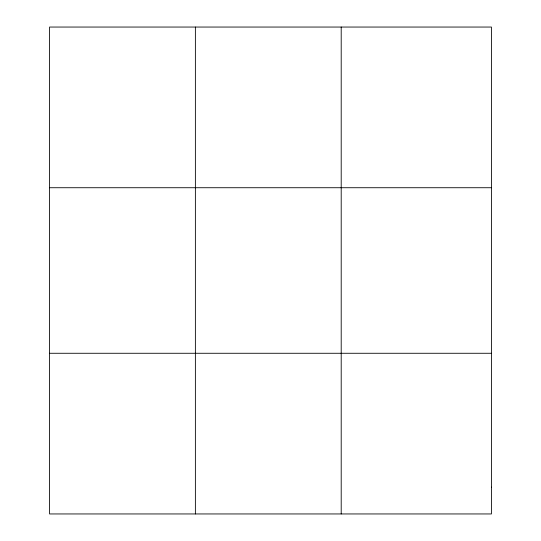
<?xml version="1.0" encoding="UTF-8"?>
<svg xmlns="http://www.w3.org/2000/svg" width="541" height="541" viewBox="0 0 541 541"><rect width="100%" height="100%" fill="white"/><g stroke="black" fill="none" stroke-linecap="round" stroke-linejoin="round"><path stroke-width="0.81" d="M195.382 513.95L195.382 27.05M341.202 513.95L341.202 27.05M49.562 187.727L491.438 187.727M49.562 353.273L491.438 353.273M491.438 487.171L491.438 513.95L49.562 513.95L49.562 27.05L491.438 27.05L491.438 487.171"/></g></svg>
